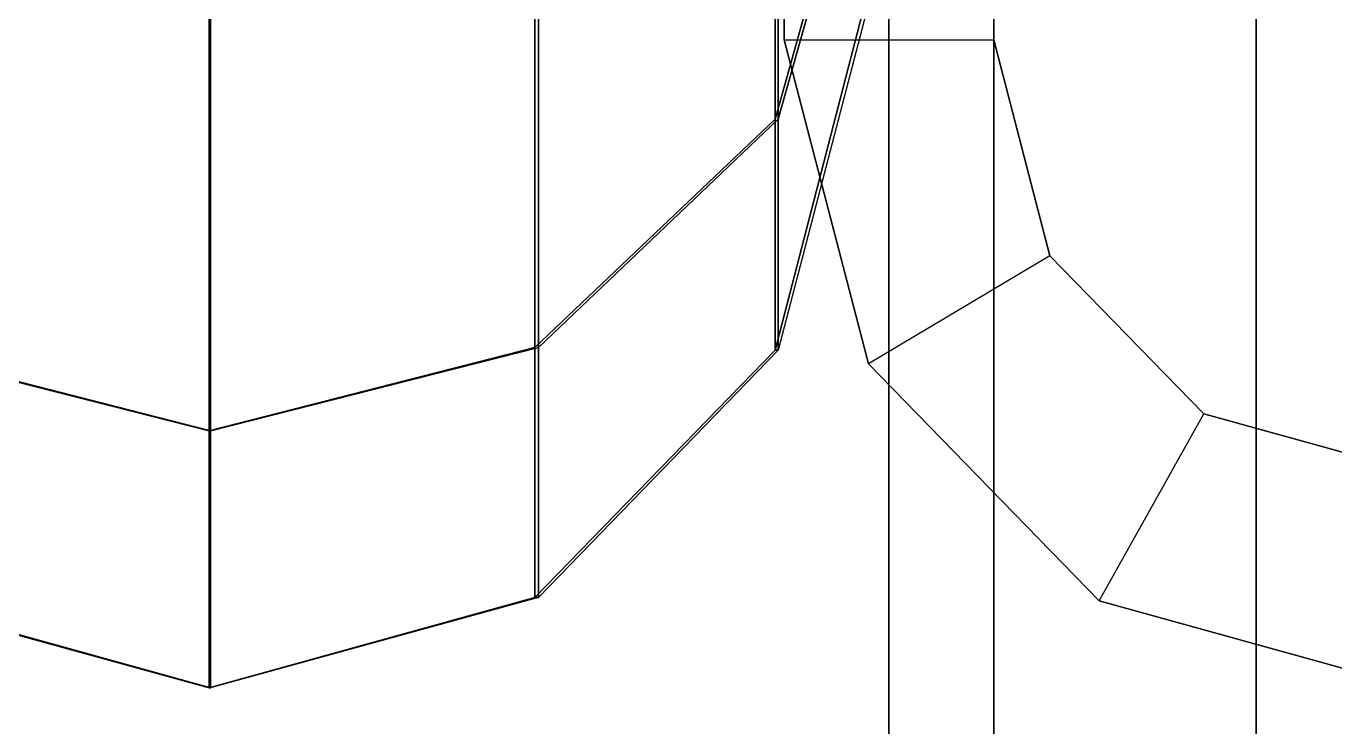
# Model space of a CAD drawing. Extents: x -5 to 335, y -500 to 0.
# Drawn here: x 161.76 to 185.99, y -465.72 to -452.75 of the extents above; entities that cross this region are included whole.
import ezdxf

# ---------------------------------------------------------------- set-up
doc = ezdxf.new("R2010")
doc.units = 0
doc.header["$MEASUREMENT"] = 0
doc.layers.add('ACESSORIO', color=7, linetype='CONTINUOUS')

msp = doc.modelspace()

# ---------------------------------------------------------------- linework, layer by layer
at = {"layer": 'ACESSORIO'}
for points in [[(177.74, -500, 4.07), (179.68, -500, 4.07), (179.68, 0, 4.07), (177.74, 0, 4.07)], [(179.68, -500, 4.07), (177.74, -500, 4.07), (177.74, 0, 4.07), (179.68, 0, 4.07)], [(177.74, -500, 56.98), (179.68, -500, 56.98), (179.68, 0, 56.98), (177.74, 0, 56.98)], [(177.74, -500, 56.98), (177.74, -500, 4.07), (177.74, 0, 4.07), (177.74, 0, 56.98)], [(179.68, -500, 4.07), (184.54, -500, 4.07), (184.54, 0, 4.07), (179.68, 0, 4.07)], [(179.68, -500, 6.1), (184.54, -500, 6.1), (184.54, 0, 6.1), (179.68, 0, 6.1)], [(179.68, -500, 54.94), (184.54, -500, 54.94), (184.54, 0, 54.94), (179.68, 0, 54.94)], [(179.68, -500, 56.98), (184.54, -500, 56.98), (184.54, 0, 56.98), (179.68, 0, 56.98)], [(179.68, -500, 56.98), (179.68, -500, 4.07), (179.68, 0, 4.07), (179.68, 0, 56.98)], [(184.54, 0, 4.07), (184.54, 0, 6.1), (184.54, -500, 6.1), (184.54, -500, 4.07)], [(184.54, 0, 56.98), (184.54, 0, 54.94), (184.54, -500, 54.94), (184.54, -500, 56.98)], [(175.63, -454.47, 56.32), (175.63, -442.27, 37.75), (177.25, -437.86, 42.24), (177.25, -448.69, 58.75)], [(175.69, -454.47, 1708.32), (175.69, -442.27, 1726.88), (177.32, -437.86, 1722.39), (177.32, -448.69, 1705.88)], [(171.18, -458.7, 54.53), (171.18, -445.51, 34.46), (175.63, -442.27, 37.75), (175.63, -454.47, 56.32)], [(171.25, -458.7, 1710.1), (171.25, -445.51, 1730.17), (175.69, -442.27, 1726.88), (175.69, -454.47, 1708.32)], [(159.08, -458.7, 54.53), (159.08, -445.51, 34.46), (165.15, -446.69, 33.25), (165.15, -460.24, 53.88)], [(159.15, -458.7, 1710.1), (159.15, -445.51, 1730.17), (165.18, -446.69, 1731.38), (165.18, -460.24, 1710.75)], [(165.15, -460.24, 53.88), (165.15, -446.69, 33.25), (171.18, -445.51, 34.46), (171.18, -458.7, 54.53)], [(165.18, -460.24, 1710.75), (165.18, -446.69, 1731.38), (171.25, -445.51, 1730.17), (171.25, -458.7, 1710.1)], [(179.68, -446, 170.93), (175.8, -446, 170.93), (175.8, -453, 170.93), (179.68, -453, 170.93)], [(179.68, -446, 175), (175.8, -446, 175), (175.8, -453, 175), (179.68, -453, 175)], [(179.68, -446, 126.16), (175.8, -446, 126.16), (175.8, -453, 126.16), (179.68, -453, 126.16)], [(179.68, -446, 122.09), (175.8, -446, 122.09), (175.8, -453, 122.09), (179.68, -453, 122.09)], [(175.8, -453, 126.16), (175.8, -453, 122.09), (175.8, -446, 122.09), (175.8, -446, 126.16)], [(175.8, -453, 175), (175.8, -453, 170.93), (175.8, -446, 170.93), (175.8, -446, 175)], [(179.68, -446, 223.84), (175.8, -446, 223.84), (175.8, -453, 223.84), (179.68, -453, 223.84)], [(179.68, -446, 219.77), (175.8, -446, 219.77), (175.8, -453, 219.77), (179.68, -453, 219.77)], [(175.8, -453, 223.84), (175.8, -453, 219.77), (175.8, -446, 219.77), (175.8, -446, 223.84)], [(179.68, -446, 442.59), (175.8, -446, 442.59), (175.8, -453, 442.59), (179.68, -453, 442.59)], [(179.68, -446, 446.66), (175.8, -446, 446.66), (175.8, -453, 446.66), (179.68, -453, 446.66)], [(175.8, -453, 446.66), (175.8, -453, 442.59), (175.8, -446, 442.59), (175.8, -446, 446.66)], [(179.68, -446, 544.33), (175.8, -446, 544.33), (175.8, -453, 544.33), (179.68, -453, 544.33)], [(179.68, -446, 540.26), (175.8, -446, 540.26), (175.8, -453, 540.26), (179.68, -453, 540.26)], [(179.68, -446, 495.49), (175.8, -446, 495.49), (175.8, -453, 495.49), (179.68, -453, 495.49)], [(179.68, -446, 491.42), (175.8, -446, 491.42), (175.8, -453, 491.42), (179.68, -453, 491.42)], [(175.8, -453, 495.49), (175.8, -453, 491.42), (175.8, -446, 491.42), (175.8, -446, 495.49)], [(175.8, -453, 544.33), (175.8, -453, 540.26), (175.8, -446, 540.26), (175.8, -446, 544.33)], [(179.68, -446, 860.76), (175.8, -446, 860.76), (175.8, -453, 860.76), (179.68, -453, 860.76)], [(179.68, -446, 864.83), (175.8, -446, 864.83), (175.8, -453, 864.83), (179.68, -453, 864.83)], [(179.68, -446, 811.92), (175.8, -446, 811.92), (175.8, -453, 811.92), (179.68, -453, 811.92)], [(179.68, -446, 815.99), (175.8, -446, 815.99), (175.8, -453, 815.99), (179.68, -453, 815.99)], [(179.68, -446, 767.15), (175.8, -446, 767.15), (175.8, -453, 767.15), (179.68, -453, 767.15)], [(179.68, -446, 763.08), (175.8, -446, 763.08), (175.8, -453, 763.08), (179.68, -453, 763.08)], [(175.8, -453, 767.15), (175.8, -453, 763.08), (175.8, -446, 763.08), (175.8, -446, 767.15)], [(175.8, -453, 815.99), (175.8, -453, 811.92), (175.8, -446, 811.92), (175.8, -446, 815.99)], [(175.8, -453, 864.83), (175.8, -453, 860.76), (175.8, -446, 860.76), (175.8, -446, 864.83)], [(179.68, -446, 1136.48), (175.8, -446, 1136.48), (175.8, -453, 1136.48), (179.68, -453, 1136.48)], [(179.68, -446, 1132.41), (175.8, -446, 1132.41), (175.8, -453, 1132.41), (179.68, -453, 1132.41)], [(179.68, -446, 1083.58), (175.8, -446, 1083.58), (175.8, -453, 1083.58), (179.68, -453, 1083.58)], [(179.68, -446, 1087.65), (175.8, -446, 1087.65), (175.8, -453, 1087.65), (179.68, -453, 1087.65)], [(175.8, -453, 1087.65), (175.8, -453, 1083.58), (175.8, -446, 1083.58), (175.8, -446, 1087.65)], [(175.8, -453, 1136.48), (175.8, -453, 1132.41), (175.8, -446, 1132.41), (175.8, -446, 1136.48)], [(179.68, -446, 1185.32), (175.8, -446, 1185.32), (175.8, -453, 1185.32), (179.68, -453, 1185.32)], [(179.68, -446, 1181.25), (175.8, -446, 1181.25), (175.8, -453, 1181.25), (179.68, -453, 1181.25)], [(175.8, -453, 1185.32), (175.8, -453, 1181.25), (175.8, -446, 1181.25), (175.8, -446, 1185.32)], [(179.68, -446, 1412.21), (175.8, -446, 1412.21), (175.8, -453, 1412.21), (179.68, -453, 1412.21)], [(179.68, -446, 1408.14), (175.8, -446, 1408.14), (175.8, -453, 1408.14), (179.68, -453, 1408.14)], [(175.8, -453, 1412.21), (175.8, -453, 1408.14), (175.8, -446, 1408.14), (175.8, -446, 1412.21)], [(179.68, -446, 1505.81), (175.8, -446, 1505.81), (175.8, -453, 1505.81), (179.68, -453, 1505.81)], [(179.68, -446, 1509.88), (175.8, -446, 1509.88), (175.8, -453, 1509.88), (179.68, -453, 1509.88)], [(179.68, -446, 1456.98), (175.8, -446, 1456.98), (175.8, -453, 1456.98), (179.68, -453, 1456.98)], [(179.68, -446, 1461.05), (175.8, -446, 1461.05), (175.8, -453, 1461.05), (179.68, -453, 1461.05)], [(175.8, -453, 1461.05), (175.8, -453, 1456.98), (175.8, -446, 1456.98), (175.8, -446, 1461.05)], [(175.8, -453, 1509.88), (175.8, -453, 1505.81), (175.8, -446, 1505.81), (175.8, -446, 1509.88)], [(179.68, -446, 122.09), (179.68, -446, 126.16), (179.68, -453, 126.16), (179.68, -453, 122.09)], [(179.68, -446, 170.93), (179.68, -446, 175), (179.68, -453, 175), (179.68, -453, 170.93)], [(179.68, -446, 219.77), (179.68, -446, 223.84), (179.68, -453, 223.84), (179.68, -453, 219.77)], [(179.68, -446, 442.59), (179.68, -446, 446.66), (179.68, -453, 446.66), (179.68, -453, 442.59)], [(179.68, -446, 491.42), (179.68, -446, 495.49), (179.68, -453, 495.49), (179.68, -453, 491.42)], [(179.68, -446, 540.26), (179.68, -446, 544.33), (179.68, -453, 544.33), (179.68, -453, 540.26)], [(179.68, -446, 763.08), (179.68, -446, 767.15), (179.68, -453, 767.15), (179.68, -453, 763.08)], [(179.68, -446, 811.92), (179.68, -446, 815.99), (179.68, -453, 815.99), (179.68, -453, 811.92)], [(179.68, -446, 860.76), (179.68, -446, 864.83), (179.68, -453, 864.83), (179.68, -453, 860.76)], [(179.68, -446, 1083.58), (179.68, -446, 1087.65), (179.68, -453, 1087.65), (179.68, -453, 1083.58)], [(179.68, -446, 1132.41), (179.68, -446, 1136.48), (179.68, -453, 1136.48), (179.68, -453, 1132.41)], [(179.68, -446, 1181.25), (179.68, -446, 1185.32), (179.68, -453, 1185.32), (179.68, -453, 1181.25)], [(179.68, -446, 1408.14), (179.68, -446, 1412.21), (179.68, -453, 1412.21), (179.68, -453, 1408.14)], [(179.68, -446, 1456.98), (179.68, -446, 1461.05), (179.68, -453, 1461.05), (179.68, -453, 1456.98)], [(179.68, -446, 1505.81), (179.68, -446, 1509.88), (179.68, -453, 1509.88), (179.68, -453, 1505.81)], [(175.63, -458.75, 78.22), (175.63, -454.47, 56.32), (177.25, -448.69, 58.75), (177.25, -452.5, 78.22)], [(175.69, -458.75, 1686.41), (175.69, -454.47, 1708.32), (177.32, -448.69, 1705.88), (177.32, -452.5, 1686.41)], [(175.63, -458.75, 78.22), (177.25, -452.5, 78.22), (177.32, -452.5, 1686.41), (175.69, -458.75, 1686.41)], [(175.8, -453, 170.93), (179.68, -453, 170.93), (180.72, -457, 170.93), (177.36, -459, 170.93)], [(175.8, -453, 175), (179.68, -453, 175), (180.72, -457, 175), (177.36, -459, 175)], [(175.8, -453, 126.16), (179.68, -453, 126.16), (180.72, -457, 126.16), (177.36, -459, 126.16)], [(175.8, -453, 122.09), (179.68, -453, 122.09), (180.72, -457, 122.09), (177.36, -459, 122.09)], [(177.36, -459, 122.09), (177.36, -459, 126.16), (175.8, -453, 126.16), (175.8, -453, 122.09)], [(177.36, -459, 170.93), (177.36, -459, 175), (175.8, -453, 175), (175.8, -453, 170.93)], [(175.8, -453, 223.84), (179.68, -453, 223.84), (180.72, -457, 223.84), (177.36, -459, 223.84)], [(175.8, -453, 219.77), (179.68, -453, 219.77), (180.72, -457, 219.77), (177.36, -459, 219.77)], [(177.36, -459, 219.77), (177.36, -459, 223.84), (175.8, -453, 223.84), (175.8, -453, 219.77)], [(175.8, -453, 442.59), (179.68, -453, 442.59), (180.72, -457, 442.59), (177.36, -459, 442.59)], [(175.8, -453, 446.66), (179.68, -453, 446.66), (180.72, -457, 446.66), (177.36, -459, 446.66)], [(177.36, -459, 442.59), (177.36, -459, 446.66), (175.8, -453, 446.66), (175.8, -453, 442.59)], [(175.8, -453, 544.33), (179.68, -453, 544.33), (180.72, -457, 544.33), (177.36, -459, 544.33)], [(175.8, -453, 540.26), (179.68, -453, 540.26), (180.72, -457, 540.26), (177.36, -459, 540.26)], [(175.8, -453, 495.49), (179.68, -453, 495.49), (180.72, -457, 495.49), (177.36, -459, 495.49)], [(175.8, -453, 491.42), (179.68, -453, 491.42), (180.72, -457, 491.42), (177.36, -459, 491.42)], [(177.36, -459, 491.42), (177.36, -459, 495.49), (175.8, -453, 495.49), (175.8, -453, 491.42)], [(177.36, -459, 540.26), (177.36, -459, 544.33), (175.8, -453, 544.33), (175.8, -453, 540.26)], [(175.8, -453, 860.76), (179.68, -453, 860.76), (180.72, -457, 860.76), (177.36, -459, 860.76)], [(175.8, -453, 864.83), (179.68, -453, 864.83), (180.72, -457, 864.83), (177.36, -459, 864.83)], [(175.8, -453, 811.92), (179.68, -453, 811.92), (180.72, -457, 811.92), (177.36, -459, 811.92)], [(175.8, -453, 815.99), (179.68, -453, 815.99), (180.72, -457, 815.99), (177.36, -459, 815.99)], [(175.8, -453, 767.15), (179.68, -453, 767.15), (180.72, -457, 767.15), (177.36, -459, 767.15)], [(175.8, -453, 763.08), (179.68, -453, 763.08), (180.72, -457, 763.08), (177.36, -459, 763.08)], [(177.36, -459, 763.08), (177.36, -459, 767.15), (175.8, -453, 767.15), (175.8, -453, 763.08)], [(177.36, -459, 860.76), (177.36, -459, 864.83), (175.8, -453, 864.83), (175.8, -453, 860.76)], [(177.36, -459, 811.92), (177.36, -459, 815.99), (175.8, -453, 815.99), (175.8, -453, 811.92)], [(175.8, -453, 1136.48), (179.68, -453, 1136.48), (180.72, -457, 1136.48), (177.36, -459, 1136.48)], [(175.8, -453, 1132.41), (179.68, -453, 1132.41), (180.72, -457, 1132.41), (177.36, -459, 1132.41)], [(175.8, -453, 1083.58), (179.68, -453, 1083.58), (180.72, -457, 1083.58), (177.36, -459, 1083.58)], [(175.8, -453, 1087.65), (179.68, -453, 1087.65), (180.72, -457, 1087.65), (177.36, -459, 1087.65)], [(177.36, -459, 1132.41), (177.36, -459, 1136.48), (175.8, -453, 1136.48), (175.8, -453, 1132.41)], [(177.36, -459, 1083.58), (177.36, -459, 1087.65), (175.8, -453, 1087.65), (175.8, -453, 1083.58)], [(175.8, -453, 1185.32), (179.68, -453, 1185.32), (180.72, -457, 1185.32), (177.36, -459, 1185.32)], [(175.8, -453, 1181.25), (179.68, -453, 1181.25), (180.72, -457, 1181.25), (177.36, -459, 1181.25)], [(177.36, -459, 1181.25), (177.36, -459, 1185.32), (175.8, -453, 1185.32), (175.8, -453, 1181.25)], [(175.8, -453, 1412.21), (179.68, -453, 1412.21), (180.72, -457, 1412.21), (177.36, -459, 1412.21)], [(175.8, -453, 1408.14), (179.68, -453, 1408.14), (180.72, -457, 1408.14), (177.36, -459, 1408.14)], [(177.36, -459, 1408.14), (177.36, -459, 1412.21), (175.8, -453, 1412.21), (175.8, -453, 1408.14)], [(175.8, -453, 1505.81), (179.68, -453, 1505.81), (180.72, -457, 1505.81), (177.36, -459, 1505.81)], [(175.8, -453, 1509.88), (179.68, -453, 1509.88), (180.72, -457, 1509.88), (177.36, -459, 1509.88)], [(175.8, -453, 1456.98), (179.68, -453, 1456.98), (180.72, -457, 1456.98), (177.36, -459, 1456.98)], [(175.8, -453, 1461.05), (179.68, -453, 1461.05), (180.72, -457, 1461.05), (177.36, -459, 1461.05)], [(177.36, -459, 1456.98), (177.36, -459, 1461.05), (175.8, -453, 1461.05), (175.8, -453, 1456.98)], [(177.36, -459, 1505.81), (177.36, -459, 1509.88), (175.8, -453, 1509.88), (175.8, -453, 1505.81)], [(179.68, -453, 126.16), (179.68, -453, 122.09), (180.72, -457, 122.09), (180.72, -457, 126.16)], [(179.68, -453, 175), (179.68, -453, 170.93), (180.72, -457, 170.93), (180.72, -457, 175)], [(179.68, -453, 223.84), (179.68, -453, 219.77), (180.72, -457, 219.77), (180.72, -457, 223.84)], [(179.68, -453, 446.66), (179.68, -453, 442.59), (180.72, -457, 442.59), (180.72, -457, 446.66)], [(179.68, -453, 495.49), (179.68, -453, 491.42), (180.72, -457, 491.42), (180.72, -457, 495.49)], [(179.68, -453, 544.33), (179.68, -453, 540.26), (180.72, -457, 540.26), (180.72, -457, 544.33)], [(179.68, -453, 767.15), (179.68, -453, 763.08), (180.72, -457, 763.08), (180.72, -457, 767.15)], [(179.68, -453, 864.83), (179.68, -453, 860.76), (180.72, -457, 860.76), (180.72, -457, 864.83)], [(179.68, -453, 815.99), (179.68, -453, 811.92), (180.72, -457, 811.92), (180.72, -457, 815.99)], [(179.68, -453, 1136.48), (179.68, -453, 1132.41), (180.72, -457, 1132.41), (180.72, -457, 1136.48)], [(179.68, -453, 1087.65), (179.68, -453, 1083.58), (180.72, -457, 1083.58), (180.72, -457, 1087.65)], [(179.68, -453, 1185.32), (179.68, -453, 1181.25), (180.72, -457, 1181.25), (180.72, -457, 1185.32)], [(179.68, -453, 1412.21), (179.68, -453, 1408.14), (180.72, -457, 1408.14), (180.72, -457, 1412.21)], [(179.68, -453, 1461.05), (179.68, -453, 1456.98), (180.72, -457, 1456.98), (180.72, -457, 1461.05)], [(179.68, -453, 1509.88), (179.68, -453, 1505.81), (180.72, -457, 1505.81), (180.72, -457, 1509.88)], [(171.18, -463.33, 78.22), (171.18, -458.7, 54.53), (175.63, -454.47, 56.32), (175.63, -458.75, 78.22)], [(171.25, -463.33, 1686.41), (171.25, -458.7, 1710.1), (175.69, -454.47, 1708.32), (175.69, -458.75, 1686.41)], [(180.72, -457, 122.09), (177.36, -459, 122.09), (181.63, -463.39, 122.09), (183.57, -459.93, 122.09)], [(180.72, -457, 126.16), (177.36, -459, 126.16), (181.63, -463.39, 126.16), (183.57, -459.93, 126.16)], [(180.72, -457, 170.93), (177.36, -459, 170.93), (181.63, -463.39, 170.93), (183.57, -459.93, 170.93)], [(180.72, -457, 175), (177.36, -459, 175), (181.63, -463.39, 175), (183.57, -459.93, 175)], [(180.72, -457, 223.84), (177.36, -459, 223.84), (181.63, -463.39, 223.84), (183.57, -459.93, 223.84)], [(180.72, -457, 219.77), (177.36, -459, 219.77), (181.63, -463.39, 219.77), (183.57, -459.93, 219.77)], [(180.72, -457, 442.59), (177.36, -459, 442.59), (181.63, -463.39, 442.59), (183.57, -459.93, 442.59)], [(180.72, -457, 446.66), (177.36, -459, 446.66), (181.63, -463.39, 446.66), (183.57, -459.93, 446.66)], [(180.72, -457, 495.49), (177.36, -459, 495.49), (181.63, -463.39, 495.49), (183.57, -459.93, 495.49)], [(180.72, -457, 491.42), (177.36, -459, 491.42), (181.63, -463.39, 491.42), (183.57, -459.93, 491.42)], [(180.72, -457, 544.33), (177.36, -459, 544.33), (181.63, -463.39, 544.33), (183.57, -459.93, 544.33)], [(180.72, -457, 540.26), (177.36, -459, 540.26), (181.63, -463.39, 540.26), (183.57, -459.93, 540.26)], [(180.72, -457, 767.15), (177.36, -459, 767.15), (181.63, -463.39, 767.15), (183.57, -459.93, 767.15)], [(180.72, -457, 763.08), (177.36, -459, 763.08), (181.63, -463.39, 763.08), (183.57, -459.93, 763.08)], [(180.72, -457, 811.92), (177.36, -459, 811.92), (181.63, -463.39, 811.92), (183.57, -459.93, 811.92)], [(180.72, -457, 815.99), (177.36, -459, 815.99), (181.63, -463.39, 815.99), (183.57, -459.93, 815.99)], [(180.72, -457, 860.76), (177.36, -459, 860.76), (181.63, -463.39, 860.76), (183.57, -459.93, 860.76)], [(180.72, -457, 864.83), (177.36, -459, 864.83), (181.63, -463.39, 864.83), (183.57, -459.93, 864.83)], [(180.72, -457, 1083.58), (177.36, -459, 1083.58), (181.63, -463.39, 1083.58), (183.57, -459.93, 1083.58)], [(180.72, -457, 1087.65), (177.36, -459, 1087.65), (181.63, -463.39, 1087.65), (183.57, -459.93, 1087.65)], [(180.72, -457, 1136.48), (177.36, -459, 1136.48), (181.63, -463.39, 1136.48), (183.57, -459.93, 1136.48)], [(180.72, -457, 1132.41), (177.36, -459, 1132.41), (181.63, -463.39, 1132.41), (183.57, -459.93, 1132.41)], [(180.72, -457, 1185.32), (177.36, -459, 1185.32), (181.63, -463.39, 1185.32), (183.57, -459.93, 1185.32)], [(180.72, -457, 1181.25), (177.36, -459, 1181.25), (181.63, -463.39, 1181.25), (183.57, -459.93, 1181.25)], [(180.72, -457, 1412.21), (177.36, -459, 1412.21), (181.63, -463.39, 1412.21), (183.57, -459.93, 1412.21)], [(180.72, -457, 1408.14), (177.36, -459, 1408.14), (181.63, -463.39, 1408.14), (183.57, -459.93, 1408.14)], [(180.72, -457, 1456.98), (177.36, -459, 1456.98), (181.63, -463.39, 1456.98), (183.57, -459.93, 1456.98)], [(180.72, -457, 1461.05), (177.36, -459, 1461.05), (181.63, -463.39, 1461.05), (183.57, -459.93, 1461.05)], [(180.72, -457, 1505.81), (177.36, -459, 1505.81), (181.63, -463.39, 1505.81), (183.57, -459.93, 1505.81)], [(180.72, -457, 1509.88), (177.36, -459, 1509.88), (181.63, -463.39, 1509.88), (183.57, -459.93, 1509.88)], [(180.72, -457, 122.09), (180.72, -457, 126.16), (183.57, -459.93, 126.16), (183.57, -459.93, 122.09)], [(180.72, -457, 170.93), (180.72, -457, 175), (183.57, -459.93, 175), (183.57, -459.93, 170.93)], [(180.72, -457, 219.77), (180.72, -457, 223.84), (183.57, -459.93, 223.84), (183.57, -459.93, 219.77)], [(180.72, -457, 442.59), (180.72, -457, 446.66), (183.57, -459.93, 446.66), (183.57, -459.93, 442.59)], [(180.72, -457, 491.42), (180.72, -457, 495.49), (183.57, -459.93, 495.49), (183.57, -459.93, 491.42)], [(180.72, -457, 540.26), (180.72, -457, 544.33), (183.57, -459.93, 544.33), (183.57, -459.93, 540.26)], [(180.72, -457, 763.08), (180.72, -457, 767.15), (183.57, -459.93, 767.15), (183.57, -459.93, 763.08)], [(180.72, -457, 811.92), (180.72, -457, 815.99), (183.57, -459.93, 815.99), (183.57, -459.93, 811.92)], [(180.72, -457, 860.76), (180.72, -457, 864.83), (183.57, -459.93, 864.83), (183.57, -459.93, 860.76)], [(180.72, -457, 1083.58), (180.72, -457, 1087.65), (183.57, -459.93, 1087.65), (183.57, -459.93, 1083.58)], [(180.72, -457, 1132.41), (180.72, -457, 1136.48), (183.57, -459.93, 1136.48), (183.57, -459.93, 1132.41)], [(180.72, -457, 1181.25), (180.72, -457, 1185.32), (183.57, -459.93, 1185.32), (183.57, -459.93, 1181.25)], [(180.72, -457, 1408.14), (180.72, -457, 1412.21), (183.57, -459.93, 1412.21), (183.57, -459.93, 1408.14)], [(180.72, -457, 1456.98), (180.72, -457, 1461.05), (183.57, -459.93, 1461.05), (183.57, -459.93, 1456.98)], [(180.72, -457, 1505.81), (180.72, -457, 1509.88), (183.57, -459.93, 1509.88), (183.57, -459.93, 1505.81)], [(159.08, -463.33, 78.22), (159.08, -458.7, 54.53), (165.15, -460.24, 53.88), (165.15, -465, 78.22)], [(159.15, -463.33, 1686.41), (159.15, -458.7, 1710.1), (165.18, -460.24, 1710.75), (165.18, -465, 1686.41)], [(165.15, -465, 78.22), (165.15, -460.24, 53.88), (171.18, -458.7, 54.53), (171.18, -463.33, 78.22)], [(165.18, -465, 1686.41), (165.18, -460.24, 1710.75), (171.25, -458.7, 1710.1), (171.25, -463.33, 1686.41)], [(171.18, -463.33, 78.22), (175.63, -458.75, 78.22), (175.69, -458.75, 1686.41), (171.25, -463.33, 1686.41)], [(181.63, -463.39, 175), (181.63, -463.39, 170.93), (177.36, -459, 170.93), (177.36, -459, 175)], [(181.63, -463.39, 126.16), (181.63, -463.39, 122.09), (177.36, -459, 122.09), (177.36, -459, 126.16)], [(181.63, -463.39, 223.84), (181.63, -463.39, 219.77), (177.36, -459, 219.77), (177.36, -459, 223.84)], [(181.63, -463.39, 446.66), (181.63, -463.39, 442.59), (177.36, -459, 442.59), (177.36, -459, 446.66)], [(181.63, -463.39, 544.33), (181.63, -463.39, 540.26), (177.36, -459, 540.26), (177.36, -459, 544.33)], [(181.63, -463.39, 495.49), (181.63, -463.39, 491.42), (177.36, -459, 491.42), (177.36, -459, 495.49)], [(181.63, -463.39, 864.83), (181.63, -463.39, 860.76), (177.36, -459, 860.76), (177.36, -459, 864.83)], [(181.63, -463.39, 815.99), (181.63, -463.39, 811.92), (177.36, -459, 811.92), (177.36, -459, 815.99)], [(181.63, -463.39, 767.15), (181.63, -463.39, 763.08), (177.36, -459, 763.08), (177.36, -459, 767.15)], [(181.63, -463.39, 1136.48), (181.63, -463.39, 1132.41), (177.36, -459, 1132.41), (177.36, -459, 1136.48)], [(181.63, -463.39, 1087.65), (181.63, -463.39, 1083.58), (177.36, -459, 1083.58), (177.36, -459, 1087.65)], [(181.63, -463.39, 1185.32), (181.63, -463.39, 1181.25), (177.36, -459, 1181.25), (177.36, -459, 1185.32)], [(181.63, -463.39, 1412.21), (181.63, -463.39, 1408.14), (177.36, -459, 1408.14), (177.36, -459, 1412.21)], [(181.63, -463.39, 1509.88), (181.63, -463.39, 1505.81), (177.36, -459, 1505.81), (177.36, -459, 1509.88)], [(181.63, -463.39, 1461.05), (181.63, -463.39, 1456.98), (177.36, -459, 1456.98), (177.36, -459, 1461.05)], [(181.63, -463.39, 122.09), (183.57, -459.93, 122.09), (187.45, -461, 122.09), (187.45, -465, 122.09)], [(181.63, -463.39, 126.16), (183.57, -459.93, 126.16), (187.45, -461, 126.16), (187.45, -465, 126.16)], [(181.63, -463.39, 170.93), (183.57, -459.93, 170.93), (187.45, -461, 170.93), (187.45, -465, 170.93)], [(181.63, -463.39, 175), (183.57, -459.93, 175), (187.45, -461, 175), (187.45, -465, 175)], [(181.63, -463.39, 223.84), (183.57, -459.93, 223.84), (187.45, -461, 223.84), (187.45, -465, 223.84)], [(181.63, -463.39, 219.77), (183.57, -459.93, 219.77), (187.45, -461, 219.77), (187.45, -465, 219.77)], [(181.63, -463.39, 442.59), (183.57, -459.93, 442.59), (187.45, -461, 442.59), (187.45, -465, 442.59)], [(181.63, -463.39, 446.66), (183.57, -459.93, 446.66), (187.45, -461, 446.66), (187.45, -465, 446.66)], [(181.63, -463.39, 495.49), (183.57, -459.93, 495.49), (187.45, -461, 495.49), (187.45, -465, 495.49)], [(181.63, -463.39, 491.42), (183.57, -459.93, 491.42), (187.45, -461, 491.42), (187.45, -465, 491.42)], [(181.63, -463.39, 544.33), (183.57, -459.93, 544.33), (187.45, -461, 544.33), (187.45, -465, 544.33)], [(181.63, -463.39, 540.26), (183.57, -459.93, 540.26), (187.45, -461, 540.26), (187.45, -465, 540.26)], [(181.63, -463.39, 767.15), (183.57, -459.93, 767.15), (187.45, -461, 767.15), (187.45, -465, 767.15)], [(181.63, -463.39, 763.08), (183.57, -459.93, 763.08), (187.45, -461, 763.08), (187.45, -465, 763.08)], [(181.63, -463.39, 811.92), (183.57, -459.93, 811.92), (187.45, -461, 811.92), (187.45, -465, 811.92)], [(181.63, -463.39, 815.99), (183.57, -459.93, 815.99), (187.45, -461, 815.99), (187.45, -465, 815.99)], [(181.63, -463.39, 860.76), (183.57, -459.93, 860.76), (187.45, -461, 860.76), (187.45, -465, 860.76)], [(181.63, -463.39, 864.83), (183.57, -459.93, 864.83), (187.45, -461, 864.83), (187.45, -465, 864.83)], [(181.63, -463.39, 1083.58), (183.57, -459.93, 1083.58), (187.45, -461, 1083.58), (187.45, -465, 1083.58)], [(181.63, -463.39, 1087.65), (183.57, -459.93, 1087.65), (187.45, -461, 1087.65), (187.45, -465, 1087.65)], [(181.63, -463.39, 1136.48), (183.57, -459.93, 1136.48), (187.45, -461, 1136.48), (187.45, -465, 1136.48)], [(181.63, -463.39, 1132.41), (183.57, -459.93, 1132.41), (187.45, -461, 1132.41), (187.45, -465, 1132.41)], [(181.63, -463.39, 1185.32), (183.57, -459.93, 1185.32), (187.45, -461, 1185.32), (187.45, -465, 1185.32)], [(181.63, -463.39, 1181.25), (183.57, -459.93, 1181.25), (187.45, -461, 1181.25), (187.45, -465, 1181.25)], [(181.63, -463.39, 1412.21), (183.57, -459.93, 1412.21), (187.45, -461, 1412.21), (187.45, -465, 1412.21)], [(181.63, -463.39, 1408.14), (183.57, -459.93, 1408.14), (187.45, -461, 1408.14), (187.45, -465, 1408.14)], [(181.63, -463.39, 1456.98), (183.57, -459.93, 1456.98), (187.45, -461, 1456.98), (187.45, -465, 1456.98)], [(181.63, -463.39, 1461.05), (183.57, -459.93, 1461.05), (187.45, -461, 1461.05), (187.45, -465, 1461.05)], [(181.63, -463.39, 1505.81), (183.57, -459.93, 1505.81), (187.45, -461, 1505.81), (187.45, -465, 1505.81)], [(181.63, -463.39, 1509.88), (183.57, -459.93, 1509.88), (187.45, -461, 1509.88), (187.45, -465, 1509.88)], [(183.57, -459.93, 126.16), (183.57, -459.93, 122.09), (187.45, -461, 122.09), (187.45, -461, 126.16)], [(183.57, -459.93, 175), (183.57, -459.93, 170.93), (187.45, -461, 170.93), (187.45, -461, 175)], [(183.57, -459.93, 223.84), (183.57, -459.93, 219.77), (187.45, -461, 219.77), (187.45, -461, 223.84)], [(183.57, -459.93, 446.66), (183.57, -459.93, 442.59), (187.45, -461, 442.59), (187.45, -461, 446.66)], [(183.57, -459.93, 495.49), (183.57, -459.93, 491.42), (187.45, -461, 491.42), (187.45, -461, 495.49)], [(183.57, -459.93, 544.33), (183.57, -459.93, 540.26), (187.45, -461, 540.26), (187.45, -461, 544.33)], [(183.57, -459.93, 767.15), (183.57, -459.93, 763.08), (187.45, -461, 763.08), (187.45, -461, 767.15)], [(183.57, -459.93, 864.83), (183.57, -459.93, 860.76), (187.45, -461, 860.76), (187.45, -461, 864.83)], [(183.57, -459.93, 815.99), (183.57, -459.93, 811.92), (187.45, -461, 811.92), (187.45, -461, 815.99)], [(183.57, -459.93, 1136.48), (183.57, -459.93, 1132.41), (187.45, -461, 1132.41), (187.45, -461, 1136.48)], [(183.57, -459.93, 1087.65), (183.57, -459.93, 1083.58), (187.45, -461, 1083.58), (187.45, -461, 1087.65)], [(183.57, -459.93, 1185.32), (183.57, -459.93, 1181.25), (187.45, -461, 1181.25), (187.45, -461, 1185.32)], [(183.57, -459.93, 1412.21), (183.57, -459.93, 1408.14), (187.45, -461, 1408.14), (187.45, -461, 1412.21)], [(183.57, -459.93, 1461.05), (183.57, -459.93, 1456.98), (187.45, -461, 1456.98), (187.45, -461, 1461.05)], [(183.57, -459.93, 1509.88), (183.57, -459.93, 1505.81), (187.45, -461, 1505.81), (187.45, -461, 1509.88)], [(159.08, -463.33, 78.22), (165.15, -465, 78.22), (165.18, -465, 1686.41), (159.15, -463.33, 1686.41)], [(165.15, -465, 78.22), (171.18, -463.33, 78.22), (171.25, -463.33, 1686.41), (165.18, -465, 1686.41)], [(187.45, -465, 122.09), (187.45, -465, 126.16), (181.63, -463.39, 126.16), (181.63, -463.39, 122.09)], [(187.45, -465, 170.93), (187.45, -465, 175), (181.63, -463.39, 175), (181.63, -463.39, 170.93)], [(187.45, -465, 219.77), (187.45, -465, 223.84), (181.63, -463.39, 223.84), (181.63, -463.39, 219.77)], [(187.45, -465, 442.59), (187.45, -465, 446.66), (181.63, -463.39, 446.66), (181.63, -463.39, 442.59)], [(187.45, -465, 491.42), (187.45, -465, 495.49), (181.63, -463.39, 495.49), (181.63, -463.39, 491.42)], [(187.45, -465, 540.26), (187.45, -465, 544.33), (181.63, -463.39, 544.33), (181.63, -463.39, 540.26)], [(187.45, -465, 763.08), (187.45, -465, 767.15), (181.63, -463.39, 767.15), (181.63, -463.39, 763.08)], [(187.45, -465, 811.92), (187.45, -465, 815.99), (181.63, -463.39, 815.99), (181.63, -463.39, 811.92)], [(187.45, -465, 860.76), (187.45, -465, 864.83), (181.63, -463.39, 864.83), (181.63, -463.39, 860.76)], [(187.45, -465, 1083.58), (187.45, -465, 1087.65), (181.63, -463.39, 1087.65), (181.63, -463.39, 1083.58)], [(187.45, -465, 1132.41), (187.45, -465, 1136.48), (181.63, -463.39, 1136.48), (181.63, -463.39, 1132.41)], [(187.45, -465, 1181.25), (187.45, -465, 1185.32), (181.63, -463.39, 1185.32), (181.63, -463.39, 1181.25)], [(187.45, -465, 1408.14), (187.45, -465, 1412.21), (181.63, -463.39, 1412.21), (181.63, -463.39, 1408.14)], [(187.45, -465, 1456.98), (187.45, -465, 1461.05), (181.63, -463.39, 1461.05), (181.63, -463.39, 1456.98)], [(187.45, -465, 1505.81), (187.45, -465, 1509.88), (181.63, -463.39, 1509.88), (181.63, -463.39, 1505.81)]]:
    msp.add_3dface(points, dxfattribs=at)

doc.saveas('drawing.dxf')
